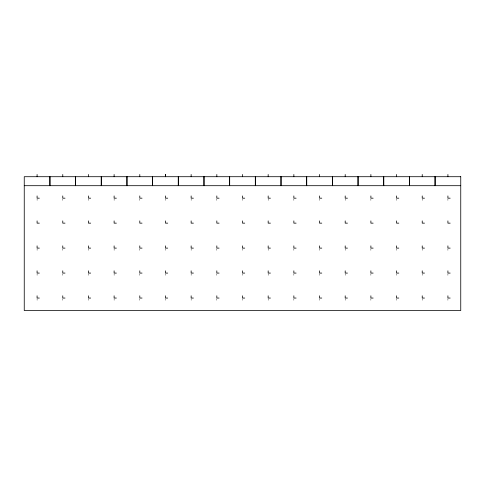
<?xml version="1.0" encoding="UTF-8"?>
<svg xmlns="http://www.w3.org/2000/svg" width="485" height="485" viewBox="0 0 485 485"><rect width="100%" height="100%" fill="white"/><g stroke="black" fill="none" stroke-linecap="round" stroke-linejoin="round"><path stroke-width="0.36" stroke-dasharray="2.42 1.82" d="M447.91 198.923L447.91 200.42M447.91 248.86L447.91 250.357M447.91 273.831L447.91 275.328M447.91 298.796L447.91 300.294M422.235 198.923L422.235 200.42M422.235 248.86L422.235 250.357M422.235 273.831L422.235 275.328M422.235 298.796L422.235 300.294M396.56 198.923L396.56 200.42M396.56 248.86L396.56 250.357M396.56 273.831L396.56 275.328M396.56 298.796L396.56 300.294M370.879 198.923L370.879 200.42M370.879 248.86L370.879 250.357M370.879 273.831L370.879 275.328M370.879 298.796L370.879 300.294M345.205 198.923L345.205 200.42M345.205 248.86L345.205 250.357M345.205 273.831L345.205 275.328M345.205 298.796L345.205 300.294M319.53 198.923L319.53 200.42M319.53 248.86L319.53 250.357M319.53 273.831L319.53 275.328M319.53 298.796L319.53 300.294M293.855 198.923L293.855 200.42M293.855 248.86L293.855 250.357M293.855 273.831L293.855 275.328M293.855 298.796L293.855 300.294M268.175 198.923L268.175 200.42M268.175 248.86L268.175 250.357M268.175 273.831L268.175 275.328M268.175 298.796L268.175 300.294M242.5 198.923L242.5 200.42M242.5 248.86L242.5 250.357M242.5 273.831L242.5 275.328M242.5 298.796L242.5 300.294M216.825 198.923L216.825 200.42M216.825 248.86L216.825 250.357M216.825 273.831L216.825 275.328M216.825 298.796L216.825 300.294M191.145 198.923L191.145 200.42M191.145 248.86L191.145 250.357M191.145 273.831L191.145 275.328M191.145 298.796L191.145 300.294M165.47 198.923L165.47 200.42M165.47 248.86L165.47 250.357M165.47 273.831L165.47 275.328M165.47 298.796L165.47 300.294M139.795 198.923L139.795 200.42M139.795 248.86L139.795 250.357M139.795 273.831L139.795 275.328M139.795 298.796L139.795 300.294M114.12 198.923L114.12 200.42M114.12 248.86L114.12 250.357M114.12 273.831L114.12 275.328M114.12 298.796L114.12 300.294M88.44 198.923L88.44 200.42M88.44 248.86L88.44 250.357M88.44 273.831L88.44 275.328M88.44 298.796L88.44 300.294M62.765 198.923L62.765 200.42M62.765 248.86L62.765 250.357M62.765 273.831L62.765 275.328M62.765 298.796L62.765 300.294M37.09 198.923L37.09 200.42M37.09 248.86L37.09 250.357M37.09 273.831L37.09 275.328M37.09 298.796L37.09 300.294"/><path stroke-width="0.73" d="M24.25 185.694L460.75 185.694M39.333 198.177L37.09 198.177L37.09 195.928M65.014 198.177L62.765 198.177L62.765 195.928M90.689 198.177L88.446 198.177L88.446 195.934M116.364 198.177L114.12 198.177L114.12 195.934M142.038 198.177L139.795 198.177L139.795 195.934M167.719 198.177L165.47 198.177L165.47 195.934M193.394 198.177L191.145 198.177L191.145 195.934M219.068 198.177L216.825 198.177L216.825 195.934M244.743 198.177L242.5 198.177L242.5 195.934M270.424 198.177L268.175 198.177L268.175 195.934M296.099 198.177L293.855 198.177L293.855 195.934M321.773 198.177L319.53 198.177L319.53 195.934M347.454 198.177L345.205 198.177L345.205 195.934M373.129 198.177L370.886 198.177L370.886 195.934M398.803 198.177L396.56 198.177L396.56 195.934M424.484 198.177L422.235 198.177L422.235 195.934M450.159 198.177L447.91 198.177L447.91 195.934M39.333 223.142L37.09 223.142L37.09 220.899M65.014 223.142L62.765 223.142L62.765 220.899M90.689 223.148L88.44 223.148L88.44 220.899M116.364 223.148L114.12 223.148L114.12 220.899M142.038 223.142L139.795 223.142L139.795 220.899M167.719 223.142L165.47 223.142L165.47 220.899M193.394 223.142L191.145 223.142L191.145 220.899M219.068 223.142L216.825 223.142L216.825 220.899M244.743 223.142L242.5 223.142L242.5 220.899M270.424 223.142L268.175 223.142L268.175 220.899M296.099 223.142L293.855 223.142L293.855 220.899M321.773 223.142L319.53 223.142L319.53 220.899M347.454 223.142L345.205 223.142L345.205 220.899M373.129 223.142L370.886 223.142L370.886 220.899M398.803 223.142L396.56 223.142L396.56 220.899M424.484 223.142L422.235 223.142L422.235 220.899M450.159 223.148L447.91 223.148L447.91 220.899M39.333 248.108L37.09 248.108L37.09 245.865M65.008 248.114L62.765 248.114L62.765 245.865M90.689 248.114L88.44 248.114L88.44 245.871M116.364 248.114L114.12 248.114L114.12 245.871M142.038 248.114L139.795 248.114L139.795 245.871M167.713 248.114L165.47 248.114L165.47 245.871M193.394 248.114L191.145 248.114L191.145 245.871M219.068 248.114L216.825 248.114L216.825 245.871M244.743 248.114L242.5 248.114L242.5 245.871M270.424 248.114L268.175 248.114L268.175 245.871M296.099 248.114L293.855 248.114L293.855 245.871M321.773 248.114L319.53 248.114L319.53 245.871M347.454 248.114L345.205 248.114L345.205 245.871M373.129 248.114L370.879 248.114L370.879 245.865M398.803 248.114L396.56 248.114L396.56 245.865M424.478 248.114L422.235 248.114L422.235 245.871M450.159 248.114L447.91 248.114L447.91 245.871M39.333 273.079L37.084 273.079L37.084 270.836M65.008 273.079L62.765 273.079L62.765 270.836M90.683 273.085L88.44 273.085L88.44 270.836M116.364 273.085L114.114 273.085L114.114 270.836M142.038 273.085L139.795 273.085L139.795 270.836M167.713 273.085L165.47 273.085L165.47 270.836M193.394 273.079L191.145 273.079L191.145 270.836M219.068 273.079L216.825 273.079L216.825 270.836M244.743 273.079L242.5 273.079L242.5 270.836M270.424 273.079L268.175 273.079L268.175 270.836M296.099 273.079L293.855 273.079L293.855 270.836M321.773 273.079L319.53 273.079L319.53 270.836M347.454 273.079L345.205 273.079L345.205 270.836M373.129 273.079L370.879 273.079L370.879 270.836M398.803 273.079L396.56 273.079L396.56 270.836M424.478 273.079L422.235 273.079L422.235 270.836M450.159 273.085L447.91 273.085L447.91 270.836M39.333 298.051L37.084 298.051L37.084 295.801M65.008 298.051L62.765 298.051L62.765 295.808M90.683 298.051L88.44 298.051L88.44 295.808M116.364 298.051L114.114 298.051L114.114 295.808M142.038 298.051L139.795 298.051L139.795 295.808M167.713 298.051L165.47 298.051L165.47 295.808M193.394 298.051L191.145 298.051L191.145 295.808M219.068 298.051L216.825 298.051L216.825 295.808M244.743 298.051L242.5 298.051L242.5 295.808M270.424 298.051L268.175 298.051L268.175 295.808M296.099 298.051L293.855 298.051L293.855 295.808M321.773 298.051L319.53 298.051L319.53 295.808M347.454 298.051L345.205 298.051L345.205 295.808M373.129 298.051L370.879 298.051L370.879 295.808M398.803 298.051L396.56 298.051L396.56 295.808M424.478 298.051L422.235 298.051L422.235 295.808M450.159 298.051L447.91 298.051L447.91 295.808M447.91 174.467L447.91 176.71M422.235 174.467L422.235 176.71M396.56 174.467L396.56 176.71M370.879 174.467L370.886 176.71M345.205 174.467L345.205 176.71M319.53 174.467L319.53 176.71M293.855 174.467L293.855 176.71M268.175 174.467L268.175 176.71M242.494 174.467L242.5 176.71M216.825 174.467L216.825 176.71M191.145 174.467L191.145 176.71M165.47 174.467L165.47 176.71L165.47 174.467M139.789 174.467L139.795 176.71M114.114 174.467L114.12 176.71M88.44 174.467L88.44 176.71M62.765 174.467L62.765 176.71M37.09 174.467L37.09 176.71M75.605 176.71L75.605 185.694L75.599 176.71M101.28 176.71L101.28 185.694L101.28 176.71M126.955 176.71L126.955 185.694L126.955 176.71M152.636 176.71L152.629 185.694L152.629 176.71M178.31 176.71L178.31 185.694L178.304 176.71M203.985 176.71L203.985 185.694L203.979 176.71M229.66 176.71L229.66 185.694L229.66 176.71M255.34 176.71L255.34 185.694L255.334 176.71M281.015 176.71L281.015 185.694L281.009 176.71M306.69 176.71L306.69 185.694L306.69 176.71M332.37 176.71L332.37 185.694L332.364 176.71M358.045 176.71L358.045 185.694L358.045 176.71M383.72 176.71L383.72 185.694L383.72 176.71M409.395 176.71L409.395 185.694L409.395 176.71M435.075 176.71L435.075 185.694L435.075 176.71M460.75 176.71L24.25 176.71L24.25 310.533L460.75 310.533L460.75 176.71M49.931 185.694L49.925 176.71L49.925 185.694"/></g></svg>
